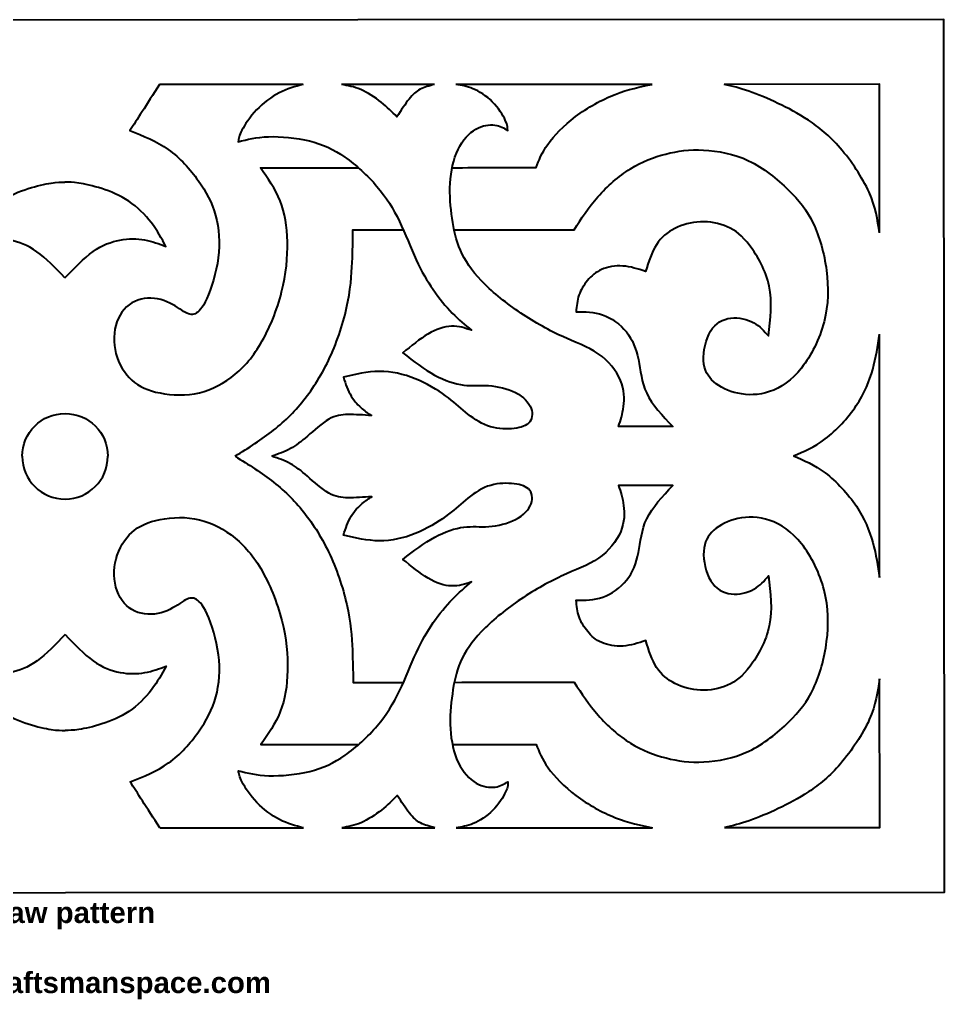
# Model space of a CAD drawing. Header units: centimetres. Extents: x -41.1 to 42.6, y -5.6 to 41.
# Drawn here: x -1.42 to 42.6, y -5.64 to 41 of the extents above; entities that cross this region are included whole.
import ezdxf

# ---------------------------------------------------------------- set-up
doc = ezdxf.new("R2010")
doc.units = ezdxf.units.CM
doc.header["$MEASUREMENT"] = 0
doc.layers.add('Layer 1', color=7, linetype='Continuous')

msp = doc.modelspace()

# ---------------------------------------------------------------- linework, layer by layer
at = {"layer": 'Layer 1'}
for points, knots in [([(-41.091, -0.57), (-41.091, -0.57), (-41.11, 40.966), (-41.11, 40.966), (-41.11, 40.966), (-41.11, 40.966), (42.576, 41.004), (42.576, 41.004), (42.576, 41.004), (42.576, 41.004), (42.595, -0.532), (42.595, -0.532), (42.595, -0.532), (42.595, -0.532), (-41.091, -0.57), (-41.091, -0.57)], [0, 0, 0, 0, 0.2, 0.2, 0.2, 0.2, 0.4, 0.4, 0.4, 0.4, 0.6, 0.6, 0.6, 0.6, 1, 1, 1, 1]), ([(5.234, 37.91), (4.939, 37.449), (4.645, 36.987), (4.411, 36.622), (4.411, 36.622), (4.177, 36.256), (4.004, 35.987), (3.831, 35.718), (3.831, 35.718), (4.466, 35.468), (5.101, 35.218), (5.658, 34.821), (5.658, 34.821), (6.216, 34.424), (6.697, 33.879), (7.079, 33.344), (7.079, 33.344), (7.461, 32.809), (7.743, 32.284), (7.91, 31.678), (7.91, 31.678), (8.077, 31.072), (8.128, 30.386), (8.036, 29.669), (8.036, 29.669), (7.943, 28.951), (7.706, 28.201), (7.495, 27.733), (7.495, 27.733), (7.284, 27.265), (7.098, 27.079), (6.931, 27.005), (6.931, 27.005), (6.765, 26.931), (6.617, 26.969), (6.386, 27.11), (6.386, 27.11), (6.155, 27.251), (5.841, 27.495), (5.453, 27.629), (5.453, 27.629), (5.066, 27.763), (4.604, 27.789), (4.207, 27.651), (4.207, 27.651), (3.809, 27.513), (3.476, 27.212), (3.281, 26.785), (3.281, 26.785), (3.086, 26.359), (3.028, 25.808), (3.124, 25.295), (3.124, 25.295), (3.221, 24.782), (3.471, 24.308), (3.795, 23.965), (3.795, 23.965), (4.119, 23.622), (4.516, 23.411), (5.055, 23.277), (5.055, 23.277), (5.593, 23.142), (6.273, 23.085), (6.904, 23.194), (6.904, 23.194), (7.535, 23.303), (8.119, 23.579), (8.644, 23.971), (8.644, 23.971), (9.169, 24.362), (9.637, 24.868), (10.053, 25.574), (10.053, 25.574), (10.47, 26.279), (10.835, 27.183), (11.052, 28.039), (11.052, 28.039), (11.27, 28.894), (11.34, 29.702), (11.323, 30.43), (11.323, 30.43), (11.307, 31.157), (11.204, 31.804), (10.977, 32.378), (10.977, 32.378), (10.749, 32.952), (10.396, 33.451), (10.043, 33.951), (10.043, 33.951), (11.598, 33.952), (13.153, 33.953), (14.708, 33.953)], [0, 0, 0, 0, 0.041667, 0.041667, 0.041667, 0.041667, 0.083333, 0.083333, 0.083333, 0.083333, 0.125, 0.125, 0.125, 0.125, 0.166667, 0.166667, 0.166667, 0.166667, 0.208333, 0.208333, 0.208333, 0.208333, 0.25, 0.25, 0.25, 0.25, 0.291667, 0.291667, 0.291667, 0.291667, 0.333333, 0.333333, 0.333333, 0.333333, 0.375, 0.375, 0.375, 0.375, 0.416667, 0.416667, 0.416667, 0.416667, 0.458333, 0.458333, 0.458333, 0.458333, 0.5, 0.5, 0.5, 0.5, 0.541667, 0.541667, 0.541667, 0.541667, 0.583333, 0.583333, 0.583333, 0.583333, 0.625, 0.625, 0.625, 0.625, 0.666667, 0.666667, 0.666667, 0.666667, 0.708333, 0.708333, 0.708333, 0.708333, 0.75, 0.75, 0.75, 0.75, 0.791667, 0.791667, 0.791667, 0.791667, 0.833333, 0.833333, 0.833333, 0.833333, 0.875, 0.875, 0.875, 0.875, 0.916667, 0.916667, 0.916667, 0.916667, 1, 1, 1, 1]), ([(12.08, 37.913), (11.701, 37.814), (11.323, 37.714), (10.942, 37.52), (10.942, 37.52), (10.561, 37.326), (10.176, 37.038), (9.859, 36.704), (9.859, 36.704), (9.542, 36.371), (9.292, 35.993), (9.158, 35.733), (9.158, 35.733), (9.023, 35.473), (9.004, 35.332), (8.985, 35.191), (8.985, 35.191), (9.414, 35.3), (9.844, 35.41), (10.427, 35.429), (10.427, 35.429), (11.01, 35.449), (11.747, 35.378), (12.376, 35.225), (12.376, 35.225), (13.004, 35.071), (13.523, 34.834), (14.059, 34.463), (14.059, 34.463), (14.594, 34.091), (15.145, 33.585), (15.588, 33.063), (15.588, 33.063), (16.03, 32.541), (16.364, 32.003), (16.656, 31.4), (16.656, 31.4), (16.948, 30.798), (17.198, 30.131), (17.455, 29.574), (17.455, 29.574), (17.711, 29.016), (17.974, 28.568), (18.263, 28.151), (18.263, 28.151), (18.552, 27.735), (18.866, 27.35), (19.174, 27.033), (19.174, 27.033), (19.481, 26.716), (19.783, 26.466), (20.084, 26.216), (20.084, 26.216), (19.783, 26.319), (19.482, 26.421), (19.139, 26.408), (19.139, 26.408), (18.796, 26.395), (18.411, 26.267), (18.017, 26.036), (18.017, 26.036), (17.623, 25.805), (17.219, 25.471), (16.816, 25.138), (16.816, 25.138), (17.329, 24.747), (17.842, 24.356), (18.335, 24.084), (18.335, 24.084), (18.829, 23.812), (19.303, 23.658), (19.717, 23.607), (19.717, 23.607), (20.13, 23.556), (20.483, 23.608), (20.903, 23.579), (20.903, 23.579), (21.323, 23.55), (21.81, 23.441), (22.185, 23.246), (22.185, 23.246), (22.56, 23.051), (22.823, 22.769), (22.925, 22.497), (22.925, 22.497), (23.028, 22.224), (22.971, 21.961), (22.798, 21.795), (22.798, 21.795), (22.625, 21.628), (22.336, 21.557), (21.99, 21.531), (21.99, 21.531), (21.644, 21.506), (21.24, 21.525), (20.855, 21.666), (20.855, 21.666), (20.471, 21.806), (20.105, 22.069), (19.798, 22.322), (19.798, 22.322), (19.49, 22.575), (19.24, 22.819), (18.855, 23.097), (18.855, 23.097), (18.47, 23.376), (17.951, 23.69), (17.403, 23.911), (17.403, 23.911), (16.855, 24.131), (16.278, 24.259), (15.704, 24.256), (15.704, 24.256), (15.13, 24.252), (14.56, 24.118), (13.99, 23.983), (13.99, 23.983), (14.099, 23.662), (14.208, 23.342), (14.362, 23.082), (14.362, 23.082), (14.516, 22.823), (14.714, 22.624), (14.884, 22.48), (14.884, 22.48), (15.054, 22.336), (15.195, 22.246), (15.336, 22.157), (15.336, 22.157), (14.939, 22.182), (14.542, 22.207), (14.211, 22.204), (14.211, 22.204), (13.881, 22.201), (13.619, 22.169), (13.295, 21.979), (13.295, 21.979), (12.971, 21.79), (12.587, 21.444), (12.279, 21.178), (12.279, 21.178), (11.972, 20.912), (11.741, 20.726), (11.472, 20.58), (11.472, 20.58), (11.203, 20.434), (10.895, 20.328), (10.588, 20.222)], [0, 0, 0, 0, 0.026316, 0.026316, 0.026316, 0.026316, 0.052632, 0.052632, 0.052632, 0.052632, 0.078947, 0.078947, 0.078947, 0.078947, 0.105263, 0.105263, 0.105263, 0.105263, 0.131579, 0.131579, 0.131579, 0.131579, 0.157895, 0.157895, 0.157895, 0.157895, 0.184211, 0.184211, 0.184211, 0.184211, 0.210526, 0.210526, 0.210526, 0.210526, 0.236842, 0.236842, 0.236842, 0.236842, 0.263158, 0.263158, 0.263158, 0.263158, 0.289474, 0.289474, 0.289474, 0.289474, 0.315789, 0.315789, 0.315789, 0.315789, 0.342105, 0.342105, 0.342105, 0.342105, 0.368421, 0.368421, 0.368421, 0.368421, 0.394737, 0.394737, 0.394737, 0.394737, 0.421053, 0.421053, 0.421053, 0.421053, 0.447368, 0.447368, 0.447368, 0.447368, 0.473684, 0.473684, 0.473684, 0.473684, 0.5, 0.5, 0.5, 0.5, 0.526316, 0.526316, 0.526316, 0.526316, 0.552632, 0.552632, 0.552632, 0.552632, 0.578947, 0.578947, 0.578947, 0.578947, 0.605263, 0.605263, 0.605263, 0.605263, 0.631579, 0.631579, 0.631579, 0.631579, 0.657895, 0.657895, 0.657895, 0.657895, 0.684211, 0.684211, 0.684211, 0.684211, 0.710526, 0.710526, 0.710526, 0.710526, 0.736842, 0.736842, 0.736842, 0.736842, 0.763158, 0.763158, 0.763158, 0.763158, 0.789474, 0.789474, 0.789474, 0.789474, 0.815789, 0.815789, 0.815789, 0.815789, 0.842105, 0.842105, 0.842105, 0.842105, 0.868421, 0.868421, 0.868421, 0.868421, 0.894737, 0.894737, 0.894737, 0.894737, 0.921053, 0.921053, 0.921053, 0.921053, 0.947368, 0.947368, 0.947368, 0.947368, 1, 1, 1, 1]), ([(18.329, 37.916), (18.086, 37.852), (17.842, 37.788), (17.643, 37.685), (17.643, 37.685), (17.445, 37.583), (17.291, 37.441), (17.115, 37.217), (17.115, 37.217), (16.939, 36.993), (16.74, 36.685), (16.542, 36.377), (16.542, 36.377), (16.311, 36.608), (16.08, 36.838), (15.788, 37.069), (15.788, 37.069), (15.496, 37.3), (15.144, 37.53), (14.82, 37.671), (14.82, 37.671), (14.496, 37.812), (14.201, 37.863), (13.906, 37.914)], [0, 0, 0, 0, 0.142857, 0.142857, 0.142857, 0.142857, 0.285714, 0.285714, 0.285714, 0.285714, 0.428571, 0.428571, 0.428571, 0.428571, 0.571429, 0.571429, 0.571429, 0.571429, 0.714286, 0.714286, 0.714286, 0.714286, 1, 1, 1, 1]), ([(19.26, 30.994), (21.162, 30.995), (23.064, 30.996), (24.967, 30.997), (24.967, 30.997), (25.312, 31.529), (25.658, 32.061), (26.104, 32.568), (26.104, 32.568), (26.549, 33.074), (27.093, 33.555), (27.648, 33.901), (27.648, 33.901), (28.202, 34.248), (28.766, 34.46), (29.333, 34.604), (29.333, 34.604), (29.9, 34.749), (30.471, 34.826), (31.137, 34.794), (31.137, 34.794), (31.804, 34.762), (32.567, 34.622), (33.279, 34.282), (33.279, 34.282), (33.99, 33.943), (34.651, 33.405), (35.167, 32.902), (35.167, 32.902), (35.683, 32.399), (36.055, 31.931), (36.353, 31.3), (36.353, 31.3), (36.652, 30.669), (36.877, 29.874), (36.983, 29.066), (36.983, 29.066), (37.089, 28.259), (37.076, 27.438), (36.868, 26.624), (36.868, 26.624), (36.66, 25.81), (36.257, 25.002), (35.792, 24.419), (35.792, 24.419), (35.328, 23.835), (34.803, 23.476), (34.277, 23.296), (34.277, 23.296), (33.752, 23.117), (33.226, 23.116), (32.764, 23.215), (32.764, 23.215), (32.303, 23.315), (31.905, 23.513), (31.62, 23.766), (31.62, 23.766), (31.335, 24.019), (31.161, 24.327), (31.136, 24.769), (31.136, 24.769), (31.11, 25.211), (31.231, 25.788), (31.468, 26.173), (31.468, 26.173), (31.705, 26.558), (32.058, 26.75), (32.436, 26.795), (32.436, 26.795), (32.814, 26.84), (33.218, 26.738), (33.519, 26.571), (33.519, 26.571), (33.821, 26.405), (34.019, 26.174), (34.218, 25.943), (34.218, 25.943), (34.314, 26.751), (34.41, 27.559), (34.256, 28.312), (34.256, 28.312), (34.101, 29.065), (33.697, 29.764), (33.335, 30.241), (33.335, 30.241), (32.973, 30.718), (32.652, 30.975), (32.264, 31.144), (32.264, 31.144), (31.876, 31.314), (31.421, 31.397), (30.982, 31.378), (30.982, 31.378), (30.543, 31.358), (30.12, 31.236), (29.761, 31.057), (29.761, 31.057), (29.402, 30.877), (29.107, 30.64), (28.886, 30.29), (28.886, 30.29), (28.665, 29.941), (28.518, 29.479), (28.371, 29.018), (28.371, 29.018), (28.012, 29.133), (27.653, 29.248), (27.291, 29.273), (27.291, 29.273), (26.929, 29.299), (26.563, 29.235), (26.278, 29.11), (26.278, 29.11), (25.993, 28.984), (25.788, 28.798), (25.612, 28.587), (25.612, 28.587), (25.436, 28.375), (25.288, 28.138), (25.202, 27.885), (25.202, 27.885), (25.115, 27.632), (25.09, 27.362), (25.064, 27.093), (25.064, 27.093), (25.487, 27.093), (25.911, 27.094), (26.33, 26.946), (26.33, 26.946), (26.75, 26.799), (27.167, 26.504), (27.462, 26.136), (27.462, 26.136), (27.757, 25.768), (27.93, 25.325), (28.033, 24.822), (28.033, 24.822), (28.136, 24.319), (28.168, 23.755), (28.428, 23.214), (28.428, 23.214), (28.688, 22.672), (29.175, 22.153), (29.663, 21.634), (29.663, 21.634), (28.804, 21.634), (27.945, 21.633), (27.086, 21.633), (27.086, 21.633), (27.182, 21.928), (27.278, 22.223), (27.326, 22.585), (27.326, 22.585), (27.374, 22.947), (27.374, 23.376), (27.184, 23.828), (27.184, 23.828), (26.995, 24.28), (26.617, 24.754), (26.123, 25.094), (26.123, 25.094), (25.629, 25.433), (25.02, 25.638), (24.357, 25.945), (24.357, 25.945), (23.693, 26.253), (22.975, 26.663), (22.308, 27.121), (22.308, 27.121), (21.641, 27.579), (21.026, 28.085), (20.558, 28.575), (20.558, 28.575), (20.09, 29.065), (19.769, 29.539), (19.557, 30.026), (19.557, 30.026), (19.345, 30.513), (19.243, 31.013), (19.165, 31.545), (19.165, 31.545), (19.088, 32.077), (19.037, 32.641), (19.072, 33.212), (19.072, 33.212), (19.107, 33.782), (19.228, 34.359), (19.446, 34.814), (19.446, 34.814), (19.664, 35.27), (19.978, 35.603), (20.298, 35.789), (20.298, 35.789), (20.618, 35.975), (20.945, 36.014), (21.198, 35.979), (21.198, 35.979), (21.452, 35.943), (21.631, 35.835), (21.811, 35.726), (21.811, 35.726), (21.811, 35.847), (21.811, 35.969), (21.698, 36.21), (21.698, 36.21), (21.586, 36.45), (21.362, 36.809), (21.079, 37.094), (21.079, 37.094), (20.797, 37.379), (20.457, 37.59), (20.159, 37.715), (20.159, 37.715), (19.861, 37.84), (19.605, 37.878), (19.348, 37.917)], [0, 0, 0, 0, 0.018182, 0.018182, 0.018182, 0.018182, 0.036364, 0.036364, 0.036364, 0.036364, 0.054545, 0.054545, 0.054545, 0.054545, 0.072727, 0.072727, 0.072727, 0.072727, 0.090909, 0.090909, 0.090909, 0.090909, 0.109091, 0.109091, 0.109091, 0.109091, 0.127273, 0.127273, 0.127273, 0.127273, 0.145455, 0.145455, 0.145455, 0.145455, 0.163636, 0.163636, 0.163636, 0.163636, 0.181818, 0.181818, 0.181818, 0.181818, 0.2, 0.2, 0.2, 0.2, 0.218182, 0.218182, 0.218182, 0.218182, 0.236364, 0.236364, 0.236364, 0.236364, 0.254545, 0.254545, 0.254545, 0.254545, 0.272727, 0.272727, 0.272727, 0.272727, 0.290909, 0.290909, 0.290909, 0.290909, 0.309091, 0.309091, 0.309091, 0.309091, 0.327273, 0.327273, 0.327273, 0.327273, 0.345455, 0.345455, 0.345455, 0.345455, 0.363636, 0.363636, 0.363636, 0.363636, 0.381818, 0.381818, 0.381818, 0.381818, 0.4, 0.4, 0.4, 0.4, 0.418182, 0.418182, 0.418182, 0.418182, 0.436364, 0.436364, 0.436364, 0.436364, 0.454545, 0.454545, 0.454545, 0.454545, 0.472727, 0.472727, 0.472727, 0.472727, 0.490909, 0.490909, 0.490909, 0.490909, 0.509091, 0.509091, 0.509091, 0.509091, 0.527273, 0.527273, 0.527273, 0.527273, 0.545455, 0.545455, 0.545455, 0.545455, 0.563636, 0.563636, 0.563636, 0.563636, 0.581818, 0.581818, 0.581818, 0.581818, 0.6, 0.6, 0.6, 0.6, 0.618182, 0.618182, 0.618182, 0.618182, 0.636364, 0.636364, 0.636364, 0.636364, 0.654545, 0.654545, 0.654545, 0.654545, 0.672727, 0.672727, 0.672727, 0.672727, 0.690909, 0.690909, 0.690909, 0.690909, 0.709091, 0.709091, 0.709091, 0.709091, 0.727273, 0.727273, 0.727273, 0.727273, 0.745455, 0.745455, 0.745455, 0.745455, 0.763636, 0.763636, 0.763636, 0.763636, 0.781818, 0.781818, 0.781818, 0.781818, 0.8, 0.8, 0.8, 0.8, 0.818182, 0.818182, 0.818182, 0.818182, 0.836364, 0.836364, 0.836364, 0.836364, 0.854545, 0.854545, 0.854545, 0.854545, 0.872727, 0.872727, 0.872727, 0.872727, 0.890909, 0.890909, 0.890909, 0.890909, 0.909091, 0.909091, 0.909091, 0.909091, 0.927273, 0.927273, 0.927273, 0.927273, 0.945455, 0.945455, 0.945455, 0.945455, 0.963636, 0.963636, 0.963636, 0.963636, 1, 1, 1, 1]), ([(19.168, 33.955), (20.498, 33.956), (21.828, 33.957), (23.158, 33.957), (23.158, 33.957), (23.292, 34.303), (23.427, 34.65), (23.721, 35.063), (23.721, 35.063), (24.016, 35.477), (24.471, 35.958), (25.041, 36.387), (25.041, 36.387), (25.611, 36.817), (26.297, 37.196), (26.925, 37.443), (26.925, 37.443), (27.553, 37.69), (28.124, 37.805), (28.694, 37.921)], [0, 0, 0, 0, 0.166667, 0.166667, 0.166667, 0.166667, 0.333333, 0.333333, 0.333333, 0.333333, 0.5, 0.5, 0.5, 0.5, 0.666667, 0.666667, 0.666667, 0.666667, 1, 1, 1, 1]), ([(39.504, 30.849), (39.504, 30.849), (39.501, 37.926), (39.501, 37.926), (39.501, 37.926), (39.501, 37.926), (32.117, 37.922), (32.117, 37.922)], [0, 0, 0, 0, 0.333333, 0.333333, 0.333333, 0.333333, 1, 1, 1, 1]), ([(39.504, 30.849), (39.414, 31.465), (39.324, 32.08), (39.01, 32.785), (39.01, 32.785), (38.695, 33.49), (38.157, 34.284), (37.637, 34.883), (37.637, 34.883), (37.118, 35.483), (36.618, 35.886), (36.127, 36.213), (36.127, 36.213), (35.637, 36.539), (35.156, 36.789), (34.675, 37.017), (34.675, 37.017), (34.194, 37.244), (33.713, 37.449), (33.287, 37.596), (33.287, 37.596), (32.861, 37.743), (32.489, 37.833), (32.117, 37.922)], [0, 0, 0, 0, 0.142857, 0.142857, 0.142857, 0.142857, 0.285714, 0.285714, 0.285714, 0.285714, 0.428571, 0.428571, 0.428571, 0.428571, 0.571429, 0.571429, 0.571429, 0.571429, 0.714286, 0.714286, 0.714286, 0.714286, 1, 1, 1, 1]), ([(0.739, 28.707), (0.29, 29.175), (-0.159, 29.643), (-0.598, 29.956), (-0.598, 29.956), (-1.037, 30.27), (-1.466, 30.43), (-1.88, 30.507), (-1.88, 30.507), (-2.293, 30.584), (-2.691, 30.577), (-3.053, 30.513), (-3.053, 30.513), (-3.415, 30.449), (-3.742, 30.327), (-4.069, 30.205), (-4.069, 30.205), (-3.864, 30.583), (-3.659, 30.961), (-3.37, 31.336), (-3.37, 31.336), (-3.082, 31.712), (-2.711, 32.084), (-2.299, 32.361), (-2.299, 32.361), (-1.887, 32.638), (-1.435, 32.821), (-1.015, 32.956), (-1.015, 32.956), (-0.596, 33.091), (-0.208, 33.178), (0.079, 33.221), (0.079, 33.221), (0.365, 33.264), (0.551, 33.264), (0.737, 33.264)], [0, 0, 0, 0, 0.1, 0.1, 0.1, 0.1, 0.2, 0.2, 0.2, 0.2, 0.3, 0.3, 0.3, 0.3, 0.4, 0.4, 0.4, 0.4, 0.5, 0.5, 0.5, 0.5, 0.6, 0.6, 0.6, 0.6, 0.7, 0.7, 0.7, 0.7, 0.8, 0.8, 0.8, 0.8, 1, 1, 1, 1]), ([(0.739, 28.707), (1.187, 29.175), (1.635, 29.643), (2.074, 29.958), (2.074, 29.958), (2.513, 30.272), (2.942, 30.432), (3.356, 30.509), (3.356, 30.509), (3.769, 30.587), (4.167, 30.58), (4.529, 30.516), (4.529, 30.516), (4.891, 30.452), (5.218, 30.331), (5.545, 30.209), (5.545, 30.209), (5.34, 30.587), (5.134, 30.965), (4.846, 31.34), (4.846, 31.34), (4.557, 31.715), (4.185, 32.087), (3.773, 32.364), (3.773, 32.364), (3.361, 32.641), (2.909, 32.823), (2.489, 32.958), (2.489, 32.958), (2.069, 33.092), (1.682, 33.178), (1.395, 33.222), (1.395, 33.222), (1.108, 33.265), (0.922, 33.265), (0.737, 33.264)], [0, 0, 0, 0, 0.1, 0.1, 0.1, 0.1, 0.2, 0.2, 0.2, 0.2, 0.3, 0.3, 0.3, 0.3, 0.4, 0.4, 0.4, 0.4, 0.5, 0.5, 0.5, 0.5, 0.6, 0.6, 0.6, 0.6, 0.7, 0.7, 0.7, 0.7, 0.8, 0.8, 0.8, 0.8, 1, 1, 1, 1]), ([(8.838, 20.221), (9.472, 20.619), (10.107, 21.016), (10.67, 21.462), (10.67, 21.462), (11.234, 21.908), (11.728, 22.402), (12.186, 22.995), (12.186, 22.995), (12.644, 23.588), (13.067, 24.28), (13.419, 25.078), (13.419, 25.078), (13.771, 25.877), (14.052, 26.78), (14.209, 27.588), (14.209, 27.588), (14.366, 28.396), (14.398, 29.107), (14.417, 29.659), (14.417, 29.659), (14.436, 30.21), (14.442, 30.601), (14.448, 30.992), (14.448, 30.992), (15.247, 30.992), (16.045, 30.993), (16.844, 30.993)], [0, 0, 0, 0, 0.125, 0.125, 0.125, 0.125, 0.25, 0.25, 0.25, 0.25, 0.375, 0.375, 0.375, 0.375, 0.5, 0.5, 0.5, 0.5, 0.625, 0.625, 0.625, 0.625, 0.75, 0.75, 0.75, 0.75, 1, 1, 1, 1]), ([(35.413, 20.233), (35.907, 20.438), (36.4, 20.643), (36.926, 21.044), (36.926, 21.044), (37.451, 21.445), (38.008, 22.042), (38.402, 22.628), (38.402, 22.628), (38.796, 23.215), (39.027, 23.792), (39.184, 24.356), (39.184, 24.356), (39.34, 24.92), (39.423, 25.471), (39.506, 26.023)], [0, 0, 0, 0, 0.2, 0.2, 0.2, 0.2, 0.4, 0.4, 0.4, 0.4, 0.6, 0.6, 0.6, 0.6, 1, 1, 1, 1]), ([(-1.296, 20.216), (-1.296, 21.342), (-0.384, 22.255), (0.742, 22.255), (0.742, 22.255), (1.867, 22.256), (2.78, 21.344), (2.781, 20.218)], [0, 0, 0, 0, 0.333333, 0.333333, 0.333333, 0.333333, 1, 1, 1, 1]), ([(-1.296, 20.216), (-1.295, 19.09), (-0.382, 18.178), (0.744, 18.179), (0.744, 18.179), (1.869, 18.179), (2.782, 19.092), (2.781, 20.218)], [0, 0, 0, 0, 0.333333, 0.333333, 0.333333, 0.333333, 1, 1, 1, 1]), ([(8.838, 20.221), (9.473, 19.824), (10.107, 19.426), (10.672, 18.981), (10.672, 18.981), (11.236, 18.536), (11.73, 18.043), (12.188, 17.45), (12.188, 17.45), (12.647, 16.857), (13.07, 16.165), (13.423, 15.367), (13.423, 15.367), (13.776, 14.569), (14.058, 13.666), (14.216, 12.858), (14.216, 12.858), (14.373, 12.051), (14.406, 11.339), (14.425, 10.788), (14.425, 10.788), (14.445, 10.237), (14.451, 9.846), (14.458, 9.455), (14.458, 9.455), (15.256, 9.455), (16.055, 9.455), (16.854, 9.456)], [0, 0, 0, 0, 0.125, 0.125, 0.125, 0.125, 0.25, 0.25, 0.25, 0.25, 0.375, 0.375, 0.375, 0.375, 0.5, 0.5, 0.5, 0.5, 0.625, 0.625, 0.625, 0.625, 0.75, 0.75, 0.75, 0.75, 1, 1, 1, 1]), ([(12.095, 2.531), (11.717, 2.63), (11.339, 2.729), (10.958, 2.923), (10.958, 2.923), (10.576, 3.117), (10.191, 3.405), (9.874, 3.738), (9.874, 3.738), (9.557, 4.071), (9.306, 4.449), (9.172, 4.709), (9.172, 4.709), (9.037, 4.968), (9.018, 5.109), (8.998, 5.25), (8.998, 5.25), (9.428, 5.142), (9.857, 5.033), (10.441, 5.014), (10.441, 5.014), (11.024, 4.995), (11.761, 5.066), (12.389, 5.22), (12.389, 5.22), (13.017, 5.374), (13.536, 5.611), (14.071, 5.983), (14.071, 5.983), (14.606, 6.355), (15.157, 6.862), (15.599, 7.385), (15.599, 7.385), (16.041, 7.907), (16.375, 8.446), (16.666, 9.048), (16.666, 9.048), (16.957, 9.651), (17.207, 10.318), (17.463, 10.876), (17.463, 10.876), (17.719, 11.433), (17.982, 11.882), (18.27, 12.299), (18.27, 12.299), (18.558, 12.716), (18.872, 13.1), (19.18, 13.418), (19.18, 13.418), (19.487, 13.735), (19.789, 13.985), (20.09, 14.236), (20.09, 14.236), (19.788, 14.133), (19.487, 14.03), (19.144, 14.043), (19.144, 14.043), (18.801, 14.056), (18.417, 14.184), (18.022, 14.414), (18.022, 14.414), (17.628, 14.645), (17.224, 14.978), (16.82, 15.311), (16.82, 15.311), (17.333, 15.702), (17.845, 16.093), (18.339, 16.366), (18.339, 16.366), (18.832, 16.639), (19.307, 16.793), (19.72, 16.844), (19.72, 16.844), (20.133, 16.896), (20.486, 16.845), (20.906, 16.874), (20.906, 16.874), (21.326, 16.903), (21.813, 17.012), (22.188, 17.207), (22.188, 17.207), (22.562, 17.403), (22.825, 17.685), (22.928, 17.958), (22.928, 17.958), (23.03, 18.23), (22.972, 18.493), (22.799, 18.66), (22.799, 18.66), (22.626, 18.826), (22.337, 18.897), (21.991, 18.922), (21.991, 18.922), (21.645, 18.947), (21.241, 18.928), (20.857, 18.787), (20.857, 18.787), (20.472, 18.646), (20.107, 18.383), (19.799, 18.129), (19.799, 18.129), (19.492, 17.876), (19.242, 17.632), (18.858, 17.353), (18.858, 17.353), (18.473, 17.074), (17.954, 16.76), (17.406, 16.539), (17.406, 16.539), (16.858, 16.317), (16.281, 16.189), (15.708, 16.192), (15.708, 16.192), (15.134, 16.195), (14.563, 16.329), (13.993, 16.463), (13.993, 16.463), (14.102, 16.784), (14.211, 17.105), (14.364, 17.364), (14.364, 17.364), (14.518, 17.624), (14.717, 17.823), (14.886, 17.967), (14.886, 17.967), (15.056, 18.111), (15.197, 18.201), (15.338, 18.291), (15.338, 18.291), (14.941, 18.265), (14.543, 18.239), (14.213, 18.242), (14.213, 18.242), (13.883, 18.245), (13.62, 18.277), (13.297, 18.466), (13.297, 18.466), (12.973, 18.655), (12.588, 19.001), (12.28, 19.267), (12.28, 19.267), (11.972, 19.533), (11.742, 19.719), (11.472, 19.864), (11.472, 19.864), (11.203, 20.01), (10.895, 20.116), (10.588, 20.222)], [0, 0, 0, 0, 0.026316, 0.026316, 0.026316, 0.026316, 0.052632, 0.052632, 0.052632, 0.052632, 0.078947, 0.078947, 0.078947, 0.078947, 0.105263, 0.105263, 0.105263, 0.105263, 0.131579, 0.131579, 0.131579, 0.131579, 0.157895, 0.157895, 0.157895, 0.157895, 0.184211, 0.184211, 0.184211, 0.184211, 0.210526, 0.210526, 0.210526, 0.210526, 0.236842, 0.236842, 0.236842, 0.236842, 0.263158, 0.263158, 0.263158, 0.263158, 0.289474, 0.289474, 0.289474, 0.289474, 0.315789, 0.315789, 0.315789, 0.315789, 0.342105, 0.342105, 0.342105, 0.342105, 0.368421, 0.368421, 0.368421, 0.368421, 0.394737, 0.394737, 0.394737, 0.394737, 0.421053, 0.421053, 0.421053, 0.421053, 0.447368, 0.447368, 0.447368, 0.447368, 0.473684, 0.473684, 0.473684, 0.473684, 0.5, 0.5, 0.5, 0.5, 0.526316, 0.526316, 0.526316, 0.526316, 0.552632, 0.552632, 0.552632, 0.552632, 0.578947, 0.578947, 0.578947, 0.578947, 0.605263, 0.605263, 0.605263, 0.605263, 0.631579, 0.631579, 0.631579, 0.631579, 0.657895, 0.657895, 0.657895, 0.657895, 0.684211, 0.684211, 0.684211, 0.684211, 0.710526, 0.710526, 0.710526, 0.710526, 0.736842, 0.736842, 0.736842, 0.736842, 0.763158, 0.763158, 0.763158, 0.763158, 0.789474, 0.789474, 0.789474, 0.789474, 0.815789, 0.815789, 0.815789, 0.815789, 0.842105, 0.842105, 0.842105, 0.842105, 0.868421, 0.868421, 0.868421, 0.868421, 0.894737, 0.894737, 0.894737, 0.894737, 0.921053, 0.921053, 0.921053, 0.921053, 0.947368, 0.947368, 0.947368, 0.947368, 1, 1, 1, 1]), ([(35.413, 20.233), (35.907, 20.028), (36.401, 19.823), (36.926, 19.423), (36.926, 19.423), (37.452, 19.022), (38.01, 18.426), (38.404, 17.84), (38.404, 17.84), (38.799, 17.254), (39.03, 16.677), (39.187, 16.113), (39.187, 16.113), (39.345, 15.549), (39.428, 14.998), (39.512, 14.447)], [0, 0, 0, 0, 0.2, 0.2, 0.2, 0.2, 0.4, 0.4, 0.4, 0.4, 0.6, 0.6, 0.6, 0.6, 1, 1, 1, 1]), ([(19.27, 9.457), (21.172, 9.458), (23.074, 9.459), (24.976, 9.459), (24.976, 9.459), (25.323, 8.928), (25.669, 8.396), (26.115, 7.89), (26.115, 7.89), (26.56, 7.383), (27.105, 6.903), (27.66, 6.557), (27.66, 6.557), (28.215, 6.211), (28.779, 6), (29.346, 5.856), (29.346, 5.856), (29.913, 5.712), (30.484, 5.635), (31.151, 5.668), (31.151, 5.668), (31.817, 5.7), (32.58, 5.841), (33.291, 6.181), (33.291, 6.181), (34.003, 6.521), (34.663, 7.06), (35.178, 7.564), (35.178, 7.564), (35.694, 8.067), (36.066, 8.535), (36.363, 9.167), (36.363, 9.167), (36.661, 9.798), (36.885, 10.593), (36.991, 11.401), (36.991, 11.401), (37.096, 12.208), (37.083, 13.029), (36.874, 13.843), (36.874, 13.843), (36.665, 14.657), (36.261, 15.464), (35.796, 16.047), (35.796, 16.047), (35.331, 16.63), (34.805, 16.989), (34.28, 17.168), (34.28, 17.168), (33.754, 17.347), (33.229, 17.347), (32.767, 17.248), (32.767, 17.248), (32.306, 17.148), (31.908, 16.949), (31.623, 16.696), (31.623, 16.696), (31.338, 16.443), (31.165, 16.135), (31.14, 15.693), (31.14, 15.693), (31.114, 15.25), (31.236, 14.673), (31.474, 14.289), (31.474, 14.289), (31.711, 13.905), (32.064, 13.712), (32.442, 13.668), (32.442, 13.668), (32.82, 13.623), (33.224, 13.726), (33.525, 13.893), (33.525, 13.893), (33.826, 14.059), (34.025, 14.29), (34.223, 14.521), (34.223, 14.521), (34.32, 13.713), (34.416, 12.906), (34.263, 12.153), (34.263, 12.153), (34.109, 11.399), (33.706, 10.701), (33.344, 10.223), (33.344, 10.223), (32.982, 9.745), (32.662, 9.489), (32.274, 9.319), (32.274, 9.319), (31.886, 9.148), (31.431, 9.065), (30.992, 9.084), (30.992, 9.084), (30.553, 9.103), (30.13, 9.225), (29.771, 9.404), (29.771, 9.404), (29.412, 9.583), (29.117, 9.82), (28.896, 10.17), (28.896, 10.17), (28.674, 10.519), (28.527, 10.98), (28.379, 11.442), (28.379, 11.442), (28.02, 11.326), (27.661, 11.211), (27.299, 11.185), (27.299, 11.185), (26.937, 11.159), (26.572, 11.223), (26.286, 11.348), (26.286, 11.348), (26.001, 11.473), (25.796, 11.658), (25.619, 11.87), (25.619, 11.87), (25.443, 12.081), (25.295, 12.318), (25.209, 12.572), (25.209, 12.572), (25.122, 12.825), (25.096, 13.094), (25.071, 13.363), (25.071, 13.363), (25.494, 13.363), (25.917, 13.363), (26.337, 13.511), (26.337, 13.511), (26.756, 13.659), (27.173, 13.954), (27.467, 14.322), (27.467, 14.322), (27.762, 14.691), (27.935, 15.134), (28.037, 15.637), (28.037, 15.637), (28.14, 16.14), (28.171, 16.704), (28.431, 17.246), (28.431, 17.246), (28.69, 17.787), (29.177, 18.307), (29.664, 18.826), (29.664, 18.826), (28.805, 18.826), (27.946, 18.826), (27.087, 18.825), (27.087, 18.825), (27.184, 18.53), (27.28, 18.236), (27.328, 17.873), (27.328, 17.873), (27.376, 17.511), (27.376, 17.082), (27.188, 16.63), (27.188, 16.63), (26.999, 16.178), (26.621, 15.703), (26.127, 15.363), (26.127, 15.363), (25.634, 15.024), (25.025, 14.818), (24.362, 14.51), (24.362, 14.51), (23.699, 14.202), (22.981, 13.792), (22.314, 13.333), (22.314, 13.333), (21.648, 12.874), (21.033, 12.368), (20.565, 11.877), (20.565, 11.877), (20.098, 11.387), (19.777, 10.912), (19.566, 10.425), (19.566, 10.425), (19.355, 9.938), (19.252, 9.438), (19.176, 8.906), (19.176, 8.906), (19.099, 8.374), (19.048, 7.809), (19.083, 7.239), (19.083, 7.239), (19.119, 6.669), (19.241, 6.092), (19.459, 5.637), (19.459, 5.637), (19.677, 5.182), (19.991, 4.849), (20.312, 4.663), (20.312, 4.663), (20.633, 4.477), (20.96, 4.439), (21.213, 4.474), (21.213, 4.474), (21.466, 4.509), (21.645, 4.619), (21.825, 4.728), (21.825, 4.728), (21.825, 4.606), (21.825, 4.484), (21.713, 4.244), (21.713, 4.244), (21.601, 4.003), (21.376, 3.644), (21.095, 3.359), (21.095, 3.359), (20.813, 3.073), (20.473, 2.862), (20.175, 2.737), (20.175, 2.737), (19.877, 2.612), (19.621, 2.573), (19.364, 2.534)], [0, 0, 0, 0, 0.018182, 0.018182, 0.018182, 0.018182, 0.036364, 0.036364, 0.036364, 0.036364, 0.054545, 0.054545, 0.054545, 0.054545, 0.072727, 0.072727, 0.072727, 0.072727, 0.090909, 0.090909, 0.090909, 0.090909, 0.109091, 0.109091, 0.109091, 0.109091, 0.127273, 0.127273, 0.127273, 0.127273, 0.145455, 0.145455, 0.145455, 0.145455, 0.163636, 0.163636, 0.163636, 0.163636, 0.181818, 0.181818, 0.181818, 0.181818, 0.2, 0.2, 0.2, 0.2, 0.218182, 0.218182, 0.218182, 0.218182, 0.236364, 0.236364, 0.236364, 0.236364, 0.254545, 0.254545, 0.254545, 0.254545, 0.272727, 0.272727, 0.272727, 0.272727, 0.290909, 0.290909, 0.290909, 0.290909, 0.309091, 0.309091, 0.309091, 0.309091, 0.327273, 0.327273, 0.327273, 0.327273, 0.345455, 0.345455, 0.345455, 0.345455, 0.363636, 0.363636, 0.363636, 0.363636, 0.381818, 0.381818, 0.381818, 0.381818, 0.4, 0.4, 0.4, 0.4, 0.418182, 0.418182, 0.418182, 0.418182, 0.436364, 0.436364, 0.436364, 0.436364, 0.454545, 0.454545, 0.454545, 0.454545, 0.472727, 0.472727, 0.472727, 0.472727, 0.490909, 0.490909, 0.490909, 0.490909, 0.509091, 0.509091, 0.509091, 0.509091, 0.527273, 0.527273, 0.527273, 0.527273, 0.545455, 0.545455, 0.545455, 0.545455, 0.563636, 0.563636, 0.563636, 0.563636, 0.581818, 0.581818, 0.581818, 0.581818, 0.6, 0.6, 0.6, 0.6, 0.618182, 0.618182, 0.618182, 0.618182, 0.636364, 0.636364, 0.636364, 0.636364, 0.654545, 0.654545, 0.654545, 0.654545, 0.672727, 0.672727, 0.672727, 0.672727, 0.690909, 0.690909, 0.690909, 0.690909, 0.709091, 0.709091, 0.709091, 0.709091, 0.727273, 0.727273, 0.727273, 0.727273, 0.745455, 0.745455, 0.745455, 0.745455, 0.763636, 0.763636, 0.763636, 0.763636, 0.781818, 0.781818, 0.781818, 0.781818, 0.8, 0.8, 0.8, 0.8, 0.818182, 0.818182, 0.818182, 0.818182, 0.836364, 0.836364, 0.836364, 0.836364, 0.854545, 0.854545, 0.854545, 0.854545, 0.872727, 0.872727, 0.872727, 0.872727, 0.890909, 0.890909, 0.890909, 0.890909, 0.909091, 0.909091, 0.909091, 0.909091, 0.927273, 0.927273, 0.927273, 0.927273, 0.945455, 0.945455, 0.945455, 0.945455, 0.963636, 0.963636, 0.963636, 0.963636, 1, 1, 1, 1]), ([(5.25, 2.528), (4.955, 2.989), (4.66, 3.451), (4.426, 3.816), (4.426, 3.816), (4.192, 4.181), (4.018, 4.45), (3.845, 4.719), (3.845, 4.719), (4.48, 4.97), (5.114, 5.22), (5.672, 5.618), (5.672, 5.618), (6.229, 6.015), (6.71, 6.56), (7.091, 7.096), (7.091, 7.096), (7.472, 7.631), (7.754, 8.157), (7.92, 8.763), (7.92, 8.763), (8.086, 9.369), (8.137, 10.054), (8.044, 10.772), (8.044, 10.772), (7.951, 11.49), (7.713, 12.24), (7.502, 12.708), (7.502, 12.708), (7.29, 13.176), (7.104, 13.361), (6.937, 13.435), (6.937, 13.435), (6.771, 13.509), (6.623, 13.47), (6.392, 13.329), (6.392, 13.329), (6.162, 13.188), (5.848, 12.944), (5.46, 12.809), (5.46, 12.809), (5.072, 12.675), (4.611, 12.649), (4.213, 12.786), (4.213, 12.786), (3.816, 12.924), (3.482, 13.225), (3.287, 13.651), (3.287, 13.651), (3.091, 14.077), (3.033, 14.629), (3.129, 15.142), (3.129, 15.142), (3.225, 15.654), (3.475, 16.129), (3.798, 16.472), (3.798, 16.472), (4.122, 16.815), (4.519, 17.027), (5.057, 17.161), (5.057, 17.161), (5.596, 17.296), (6.275, 17.354), (6.907, 17.246), (6.907, 17.246), (7.538, 17.137), (8.122, 16.862), (8.647, 16.471), (8.647, 16.471), (9.173, 16.08), (9.641, 15.574), (10.058, 14.869), (10.058, 14.869), (10.475, 14.164), (10.841, 13.261), (11.059, 12.405), (11.059, 12.405), (11.278, 11.549), (11.348, 10.742), (11.333, 10.014), (11.333, 10.014), (11.317, 9.287), (11.215, 8.639), (10.988, 8.065), (10.988, 8.065), (10.76, 7.492), (10.408, 6.992), (10.056, 6.491), (10.056, 6.491), (11.611, 6.492), (13.166, 6.493), (14.721, 6.494)], [0, 0, 0, 0, 0.041667, 0.041667, 0.041667, 0.041667, 0.083333, 0.083333, 0.083333, 0.083333, 0.125, 0.125, 0.125, 0.125, 0.166667, 0.166667, 0.166667, 0.166667, 0.208333, 0.208333, 0.208333, 0.208333, 0.25, 0.25, 0.25, 0.25, 0.291667, 0.291667, 0.291667, 0.291667, 0.333333, 0.333333, 0.333333, 0.333333, 0.375, 0.375, 0.375, 0.375, 0.416667, 0.416667, 0.416667, 0.416667, 0.458333, 0.458333, 0.458333, 0.458333, 0.5, 0.5, 0.5, 0.5, 0.541667, 0.541667, 0.541667, 0.541667, 0.583333, 0.583333, 0.583333, 0.583333, 0.625, 0.625, 0.625, 0.625, 0.666667, 0.666667, 0.666667, 0.666667, 0.708333, 0.708333, 0.708333, 0.708333, 0.75, 0.75, 0.75, 0.75, 0.791667, 0.791667, 0.791667, 0.791667, 0.833333, 0.833333, 0.833333, 0.833333, 0.875, 0.875, 0.875, 0.875, 0.916667, 0.916667, 0.916667, 0.916667, 1, 1, 1, 1]), ([(0.746, 11.727), (0.298, 11.259), (-0.15, 10.791), (-0.589, 10.477), (-0.589, 10.477), (-1.028, 10.162), (-1.457, 10.002), (-1.87, 9.925), (-1.87, 9.925), (-2.284, 9.848), (-2.681, 9.854), (-3.043, 9.918), (-3.043, 9.918), (-3.406, 9.982), (-3.733, 10.103), (-4.06, 10.225), (-4.06, 10.225), (-3.854, 9.847), (-3.649, 9.469), (-3.36, 9.094), (-3.36, 9.094), (-3.072, 8.719), (-2.7, 8.348), (-2.288, 8.071), (-2.288, 8.071), (-1.876, 7.793), (-1.424, 7.611), (-1.004, 7.477), (-1.004, 7.477), (-0.584, 7.342), (-0.196, 7.256), (0.09, 7.213), (0.09, 7.213), (0.377, 7.17), (0.563, 7.17), (0.749, 7.17)], [0, 0, 0, 0, 0.1, 0.1, 0.1, 0.1, 0.2, 0.2, 0.2, 0.2, 0.3, 0.3, 0.3, 0.3, 0.4, 0.4, 0.4, 0.4, 0.5, 0.5, 0.5, 0.5, 0.6, 0.6, 0.6, 0.6, 0.7, 0.7, 0.7, 0.7, 0.8, 0.8, 0.8, 0.8, 1, 1, 1, 1]), ([(0.746, 11.727), (1.195, 11.259), (1.644, 10.792), (2.083, 10.478), (2.083, 10.478), (2.522, 10.164), (2.952, 10.004), (3.365, 9.927), (3.365, 9.927), (3.779, 9.85), (4.176, 9.857), (4.538, 9.921), (4.538, 9.921), (4.9, 9.986), (5.227, 10.107), (5.554, 10.229), (5.554, 10.229), (5.349, 9.851), (5.144, 9.473), (4.856, 9.098), (4.856, 9.098), (4.567, 8.723), (4.196, 8.351), (3.784, 8.073), (3.784, 8.073), (3.372, 7.796), (2.921, 7.613), (2.501, 7.478), (2.501, 7.478), (2.081, 7.343), (1.693, 7.257), (1.407, 7.213), (1.407, 7.213), (1.12, 7.17), (0.934, 7.17), (0.749, 7.17)], [0, 0, 0, 0, 0.1, 0.1, 0.1, 0.1, 0.2, 0.2, 0.2, 0.2, 0.3, 0.3, 0.3, 0.3, 0.4, 0.4, 0.4, 0.4, 0.5, 0.5, 0.5, 0.5, 0.6, 0.6, 0.6, 0.6, 0.7, 0.7, 0.7, 0.7, 0.8, 0.8, 0.8, 0.8, 1, 1, 1, 1]), ([(32.133, 2.54), (32.133, 2.54), (39.517, 2.544), (39.517, 2.544), (39.517, 2.544), (39.517, 2.544), (39.514, 9.62), (39.514, 9.62)], [0, 0, 0, 0, 0.333333, 0.333333, 0.333333, 0.333333, 1, 1, 1, 1]), ([(39.514, 9.62), (39.424, 9.005), (39.335, 8.389), (39.021, 7.684), (39.021, 7.684), (38.707, 6.979), (38.169, 6.184), (37.65, 5.584), (37.65, 5.584), (37.132, 4.985), (36.632, 4.581), (36.142, 4.253), (36.142, 4.253), (35.651, 3.926), (35.171, 3.676), (34.69, 3.448), (34.69, 3.448), (34.209, 3.221), (33.729, 3.015), (33.303, 2.868), (33.303, 2.868), (32.876, 2.72), (32.505, 2.63), (32.133, 2.54)], [0, 0, 0, 0, 0.142857, 0.142857, 0.142857, 0.142857, 0.285714, 0.285714, 0.285714, 0.285714, 0.428571, 0.428571, 0.428571, 0.428571, 0.571429, 0.571429, 0.571429, 0.571429, 0.714286, 0.714286, 0.714286, 0.714286, 1, 1, 1, 1]), ([(19.181, 6.496), (20.511, 6.496), (21.84, 6.497), (23.17, 6.497), (23.17, 6.497), (23.305, 6.151), (23.44, 5.805), (23.735, 5.392), (23.735, 5.392), (24.03, 4.979), (24.485, 4.498), (25.056, 4.069), (25.056, 4.069), (25.626, 3.64), (26.312, 3.262), (26.941, 3.015), (26.941, 3.015), (27.569, 2.769), (28.139, 2.654), (28.71, 2.539)], [0, 0, 0, 0, 0.166667, 0.166667, 0.166667, 0.166667, 0.333333, 0.333333, 0.333333, 0.333333, 0.5, 0.5, 0.5, 0.5, 0.666667, 0.666667, 0.666667, 0.666667, 1, 1, 1, 1]), ([(18.345, 2.534), (18.102, 2.598), (17.858, 2.662), (17.659, 2.764), (17.659, 2.764), (17.46, 2.867), (17.307, 3.008), (17.13, 3.232), (17.13, 3.232), (16.954, 3.456), (16.755, 3.764), (16.556, 4.071), (16.556, 4.071), (16.325, 3.841), (16.095, 3.61), (15.803, 3.379), (15.803, 3.379), (15.512, 3.148), (15.159, 2.917), (14.836, 2.776), (14.836, 2.776), (14.512, 2.635), (14.217, 2.583), (13.922, 2.532)], [0, 0, 0, 0, 0.142857, 0.142857, 0.142857, 0.142857, 0.285714, 0.285714, 0.285714, 0.285714, 0.428571, 0.428571, 0.428571, 0.428571, 0.571429, 0.571429, 0.571429, 0.571429, 0.714286, 0.714286, 0.714286, 0.714286, 1, 1, 1, 1])]:
    msp.add_open_spline(points, degree=3, knots=knots, dxfattribs=at)
for points in [[(12.079, 37.913), (12.079, 37.913), (5.234, 37.91), (5.234, 37.91)], [(18.329, 37.916), (18.329, 37.916), (13.906, 37.914), (13.906, 37.914)], [(28.694, 37.921), (28.694, 37.921), (19.348, 37.917), (19.348, 37.917)], [(39.512, 14.447), (39.512, 14.447), (39.506, 26.023), (39.506, 26.023)], [(5.25, 2.528), (5.25, 2.528), (12.095, 2.531), (12.095, 2.531)], [(13.922, 2.532), (13.922, 2.532), (18.345, 2.534), (18.345, 2.534)], [(19.364, 2.534), (19.364, 2.534), (28.71, 2.539), (28.71, 2.539)]]:
    msp.add_open_spline(points, degree=3, dxfattribs=at)

# ---------------------------------------------------------------- texts
at = {"insert": (-7, -1), "char_height": 1, "width": 13.5, "attachment_point": 1}
msp.add_mtext('\\fArial|b1|i0|c0|p34;Scroll saw pattern\\P\\Pwww.craftsmanspace.com\\P}', dxfattribs=at)

doc.saveas('drawing.dxf')
